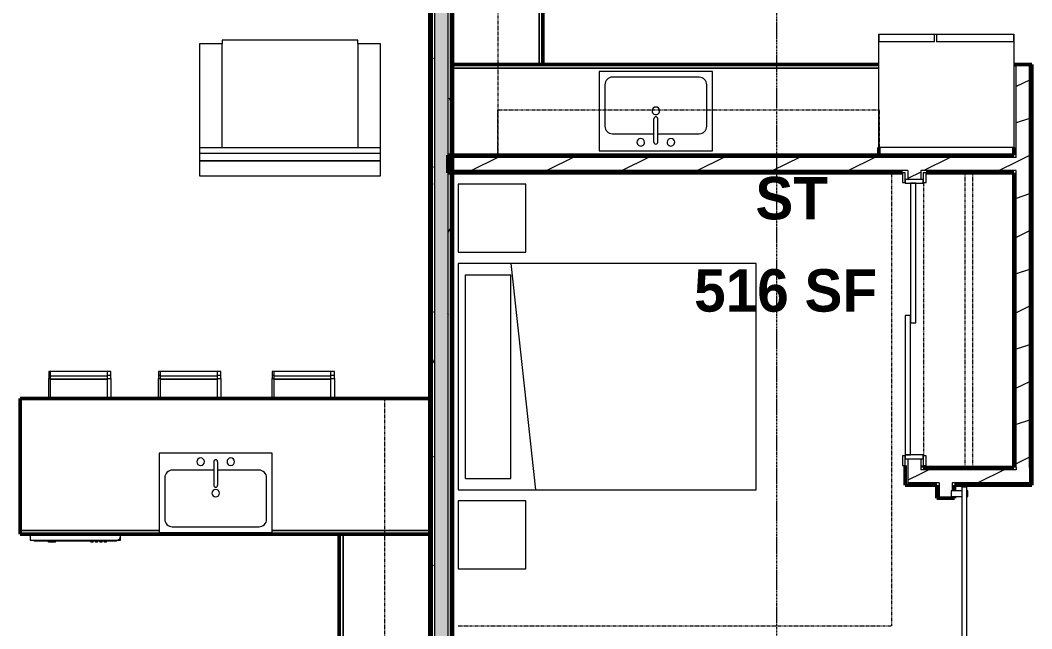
# Model space of a CAD drawing. Extents: x -4294 to -464, y 9706 to 12475.
# Drawn here: x -3027.9 to -2759.7, y 10524 to 10685.3 of the extents above; entities that cross this region are included whole.
import ezdxf

# ---------------------------------------------------------------- set-up
doc = ezdxf.new("R2010")
doc.units = 0
doc.linetypes.add('Dash', pattern=[0.25, 0.125, -0.125])
doc.linetypes.add('Grid Line 1_2_', pattern=[0.875, 0.5, -0.125, 0.125, -0.125])
for name, color, linetype, lineweight in [('0-1', 7, 'Continuous', 5), ('0-2', 50, 'Continuous', 13), ('A-AREA-IDEN', 2, 'Continuous', 9), ('A-DOOR-1', 7, 'Continuous', 9), ('A-DOOR-2', 90, 'Continuous', 20), ('A-DOOR-3', 50, 'Continuous', 13), ('A-DOOR-4', 250, 'Continuous', 50), ('A-DOOR-FRAM-1', 90, 'Continuous', 20), ('A-WALL', 113, 'Continuous', 13), ('A-WALL-2', 250, 'Continuous', 50), ('A-WALL-3', 50, 'Continuous', 13), ('A-WALL-PATT-1', 7, 'Continuous', 9), ('A-WALL-PATT-2', 8, 'Continuous', 9), ('A-WALL-PATT-5', 111, 'Continuous', 9), ('I-FURN', 30, 'Continuous', 9), ('I-FURN-1', 7, 'Continuous', 9), ('I-FURN-HDLN-1', 7, 'Dash', 9), ('I-WALL-1', 2, 'Continuous', 50), ('P-SANR-FIXT-1', 7, 'Continuous', 9), ('Q-CASE-1', 250, 'Continuous', 50), ('Q-CASE-2', 7, 'Continuous', 9), ('Q-CASE-HDLN-1', 7, 'Dash', 9), ('Q-SPCQ-1', 7, 'Continuous', 9), ('S-GRID-1', 1, 'Grid Line 1_2_', 9)]:
    doc.layers.add(name, color=color, linetype=linetype, lineweight=lineweight)
doc.styles.add('Century Gothic_B', font='Gothicb.ttf', dxfattribs={"height": 11.25})
pattern_1 = [(0, (0, 0), (38.4, 9.6), [1.584, -27.216, 1.584, -27.216, -153.6]), (0, (0, 0), (38.4, 9.6), [-57.6, 1.584, -56.016, 1.584, -27.216, -67.2]), (0, (0, 0), (38.4, 9.6), [-144, 1.584, -17.616, 1.584, -46.416]), (120, (14.4, 4.8), (-27.513844, 28.4553755), [1.584, -27.216, 1.584, -27.216, -153.6]), (120, (14.4, 4.8), (-27.513844, 28.4553755), [-57.6, 1.584, -56.016, 1.584, -27.216, -67.2]), (120, (14.4, 4.8), (-27.513844, 28.4553755), [-144, 1.584, -17.616, 1.584, -46.416]), (240, (19.2, 24), (-10.886156, -38.0553755), [1.584, -27.216, 1.584, -27.216, -153.6]), (240, (19.2, 24), (-10.886156, -38.0553755), [-57.6, 1.584, -56.016, 1.584, -27.216, -67.2]), (240, (19.2, 24), (-10.886156, -38.0553755), [-144, 1.584, -17.616, 1.584, -46.416])]
pattern_2 = [(216.87, (7.997, 19.992), (59.9755286, 39.9843071), [9.996, -89.964]), (206.565, (19.992, 13.994), (-19.991807, -19.992219), [22.352, -22.352]), (198.435, (19.992, 3.998), (-39.983821, -19.991955), [12.644, -50.576])]

# ---------------------------------------------------------------- blocks, each defined once
blk = doc.blocks.new('OD_CW_Base Cabinet - OD_CW_Base Cabinet-1862371-FLOOR PLAN - 2ND FLOOR')
at = {"layer": 'Q-CASE-1'}
for p, q in [((109.34, 24), (0.74, 24)), ((0.74, 24), (0.74, -12)), ((0.74, -12), (109.34, -12))]:
    blk.add_line(p, q, dxfattribs=at)
at = {"layer": 'Q-CASE-2'}
for p, q in [((0.74, -11), (0.74, 24)), ((0.74, 24), (109.34, 24)), ((0.74, -12), (0.74, -11)), ((0.74, -11), (37.56, -11)), ((37.56, -11), (0.74, -11)), ((109.34, -12), (0.74, -12)), ((67.56, -11), (109.34, -11)), ((109.34, -11), (67.56, -11))]:
    blk.add_line(p, q, dxfattribs=at)
blk = doc.blocks.new('OD_CW_Base Cabinet - OD_CW_Base Cabinet-1445441-FLOOR PLAN - 2ND FLOOR')
at = {"layer": 'Q-CASE-1'}
for p, q in [((0.74, -24), (0.74, 0)), ((0.74, 0), (15.27, 0)), ((39.27, 0), (70.36, 0)), ((70.36, 0), (70.36, -24))]:
    blk.add_line(p, q, dxfattribs=at)
at = {"layer": 'Q-CASE-2'}
for p, q in [((0.74, -1), (0.74, 0)), ((0.74, 0), (15.27, 0)), ((15.27, -1), (0.74, -1)), ((0.74, -24), (0.74, -1)), ((0.74, -1), (15.27, -1)), ((39.27, 0), (70.36, 0)), ((70.36, -1), (39.27, -1)), ((39.27, -1), (70.36, -1)), ((70.36, 0), (70.36, -1)), ((70.36, -1), (70.36, -24))]:
    blk.add_line(p, q, dxfattribs=at)
blk = doc.blocks.new('Sink Kitchen-Single - 30_ x 21_-366345-FLOOR PLAN - 2ND FLOOR')
at = {"layer": 'P-SANR-FIXT-1'}
for p, q in [((15.62, 10.59), (-14.38, 10.59)), ((-14.38, 10.59), (-14.38, -10.41)), ((0.12, 8.34), (0.12, 2.09)), ((1.12, 8.34), (1.12, 2.09)), ((15.62, -10.41), (15.62, 10.59)), ((0.12, 6.09), (-10.88, 6.09)), ((12.12, 6.09), (1.12, 6.09)), ((-12.88, 4.09), (-12.88, -6.91)), ((14.12, -6.91), (14.12, 4.09)), ((-14.38, -10.41), (15.62, -10.41)), ((-10.88, -8.91), (12.12, -8.91))]:
    blk.add_line(p, q, dxfattribs=at)
for centre, radius, start, end in [((-3.38, 8.34), 1, 360, 180), ((-3.38, 8.34), 1, 180, 0), ((0.62, 8.34), 0.5, 360, 180), ((4.62, 8.34), 1, 360, 180), ((4.62, 8.34), 1, 180, 360), ((-10.88, 4.09), 2, 90, 180), ((12.12, 4.09), 2, 360, 90), ((0.62, 0), 1, 360, 180), ((0.62, 2.09), 0.5, 180, 0), ((0.62, 0), 1, 180, 0), ((-10.88, -6.91), 2, 180, 270), ((12.12, -6.91), 2, 270, 0)]:
    blk.add_arc(centre, radius, start, end, dxfattribs=at)
blk = doc.blocks.new('Dishwasher_15404 - 34_ counter-V34-FLOOR PLAN - 2ND FLOOR')
at = {"layer": 'Q-SPCQ-1'}
for p, q in [((25.8, 24), (25.25, 24)), ((26.68, 24), (25.8, 24)), ((26.87, 22.93), (26.87, 23.8)), ((26.87, 0.2), (26.87, 22.93)), ((26.87, 22.91), (27.12, 22.91)), ((27.12, 22.91), (27.12, 1.09)), ((27.37, 20.28), (27.12, 20.28)), ((27.12, 19.69), (27.37, 19.69)), ((27.37, 19.1), (27.12, 19.1)), ((27.37, 20.28), (27.37, 19.69)), ((27.37, 19.1), (27.37, 18.51)), ((27.12, 18.51), (27.37, 18.51)), ((27.37, 17.92), (27.12, 17.92)), ((27.12, 17.33), (27.37, 17.33)), ((27.37, 16.74), (27.12, 16.74)), ((27.12, 16.15), (27.37, 16.15)), ((27.37, 17.92), (27.37, 17.33)), ((27.37, 16.74), (27.37, 16.15)), ((27.37, 6.79), (27.12, 6.79)), ((27.37, 6.76), (27.37, 5.81)), ((27.37, 5.81), (27.37, 4.86)), ((27.12, 4.82), (27.37, 4.82)), ((26.87, 1.09), (27.12, 1.09)), ((25.25, 0), (26.68, 0))]:
    blk.add_line(p, q, dxfattribs=at)
for centre, radius, start, end in [((25.8, 22.93), 1.07, 360, 90), ((26.68, 23.8), 0.197, 0, 90), ((26.68, 0.2), 0.197, 270, 360), ((26.68, 0.2), 0.197, 270, 360)]:
    blk.add_arc(centre, radius, start, end, dxfattribs=at)
blk = doc.blocks.new('OD_CW_Upper Cabinet - OD_CW_Upper Cabinet-1916694-FLOOR PLAN - 2ND FLOOR')
at = {"layer": 'Q-CASE-HDLN-1'}
for p, q in [((118.36, 24), (0.74, 24)), ((0.74, 24), (0.74, 12)), ((118.36, 12), (118.36, 24)), ((0.74, 12), (118.36, 12))]:
    blk.add_line(p, q, dxfattribs=at)
blk = doc.blocks.new('Bar_Stool_6722_1_ - Bar_Stool_6722_1_-V35-FLOOR PLAN - 2ND FLOOR')
at = {"layer": 'I-FURN-1'}
for p, q in [((0, 1.78), (0, 7.07)), ((1, 2.03), (1, 7.07)), ((16, 7.07), (16, 2.03)), ((16.5, 7.07), (16.5, 1.78)), ((1, 1.78), (0, 1.78)), ((0, 1.78), (0, 0.98)), ((1, 0.98), (0, 0.98)), ((0, 0.98), (0, 0)), ((1, 1.91), (1, 2.03)), ((16, 2.03), (1, 2.03)), ((1, 1.24), (1, 1.91)), ((16, 1.91), (1, 1.91)), ((1, 0), (1, 1.24)), ((1, 1.24), (16, 1.24)), ((16, 2.03), (16, 1.91)), ((16, 1.91), (16, 1.24)), ((16.5, 1.78), (16, 1.78)), ((16, 1.24), (16, 0)), ((16.5, 0.98), (16, 0.98)), ((16.5, 0.98), (16.5, 1.78)), ((16.5, 0), (16.5, 0.98)), ((0, 0), (1, 0)), ((1, 0), (16, 0)), ((16, 0), (16.5, 0))]:
    blk.add_line(p, q, dxfattribs=at)
blk = doc.blocks.new('Couch-Both_Arms-Generic - 2-1352635-FLOOR PLAN - 2ND FLOOR')
at = {"layer": 'I-FURN'}
for p, q in [((-24, 13.5), (24, 13.5)), ((24, 13.5), (-24, 13.5)), ((-24, 13.5), (-24, 10)), ((24, 10), (24, 13.5)), ((-24, 11.5), (24, 11.5)), ((-24, 10), (-24, -17.5)), ((-24, 10), (24, 10)), ((-18, -17.5), (-18, 10)), ((18, 10), (18, -17.5)), ((24, -17.5), (24, 10)), ((-24, -17.5), (-18, -17.5)), ((-18, -17.5), (-18, -18.5)), ((-18, -18.5), (18, -18.5)), ((18, -18.5), (18, -17.5)), ((18, -17.5), (24, -17.5))]:
    blk.add_line(p, q, dxfattribs=at)
at = {"layer": 'I-FURN-1'}
for p, q in [((24, 17.5), (-24, 17.5)), ((-24, 17.5), (-24, 13.5)), ((24, 13.5), (24, 17.5))]:
    blk.add_line(p, q, dxfattribs=at)
blk = doc.blocks.new('FOLDING_SLIDING CLOSET - 72_ x 80_-1372823-FLOOR PLAN - 2ND FLOOR')
at = {"layer": 'A-DOOR-1'}
for p, q in [((-36.25, 3), (-38.75, 3)), ((-38.75, 3), (-38.75, 2.25)), ((-36.25, 2.25), (-36.25, 3)), ((38.75, 3), (36.25, 3)), ((36.25, 3), (36.25, 2.25)), ((38.75, 2.25), (38.75, 3)), ((-38.75, 2.25), (-36.25, 2.25)), ((36.25, 2.25), (38.75, 2.25)), ((-36.25, -2.5), (-38.75, -2.5)), ((-38.75, -2.5), (-38.75, -3.25)), ((-36.25, -3.25), (-36.25, -2.5)), ((38.75, -2.5), (36.25, -2.5)), ((36.25, -2.5), (36.25, -3.25)), ((38.75, -3.25), (38.75, -2.5)), ((-38.75, -3.25), (-36.25, -3.25)), ((36.25, -3.25), (38.75, -3.25))]:
    blk.add_line(p, q, dxfattribs=at)
at = {"layer": 'A-DOOR-2'}
for p, q in [((1, 2.25), (-36, 2.25)), ((-36, 2.25), (-36, 0.87)), ((-36, 0.87), (1, 0.87)), ((36, 0.87), (-1, 0.87)), ((-1, 0.87), (-1, -0.5)), ((1, 0.87), (1, 2.25)), ((36, -0.5), (36, 0.87)), ((-1, -0.5), (36, -0.5))]:
    blk.add_line(p, q, dxfattribs=at)
at = {"layer": 'A-DOOR-FRAM-1'}
for p, q in [((-36, 2.25), (-37, 2.25)), ((-37, 2.25), (-37, -2.5)), ((-36, -2.5), (-36, 2.25)), ((36, 2.25), (36, -2.5)), ((37, 2.25), (36, 2.25)), ((37, -2.5), (37, 2.25)), ((-37, -2.5), (-36, -2.5)), ((36, -2.5), (37, -2.5))]:
    blk.add_line(p, q, dxfattribs=at)
blk = doc.blocks.new('Refrigerator_-_Side-by-Side_6047 - 36_ X 30_-1372843-FLOOR PLAN - 2ND FLOOR')
at = {"layer": 'Q-SPCQ-1'}
for p, q in [((-17.88, 15.58), (17.87, 15.58)), ((-17.88, -14.42), (-17.88, 15.58)), ((-17.88, 15.58), (-3.13, 15.58)), ((-17.88, 15.58), (-17.88, 13.58)), ((-3.13, 13.58), (-17.88, 13.58)), ((-3.13, 13.58), (-3.13, 15.58)), ((-2.63, 15.58), (17.87, 15.58)), ((-2.63, 15.58), (-2.63, 13.58)), ((17.87, 13.58), (-2.63, 13.58)), ((17.87, 15.58), (17.87, -14.42)), ((17.87, 13.58), (17.87, 15.58)), ((17.87, -14.42), (-17.88, -14.42))]:
    blk.add_line(p, q, dxfattribs=at)
blk = doc.blocks.new('OD_CW_Base Cabinet - OD_CW_Base Cabinet-1965007-FLOOR PLAN - 2ND FLOOR')
at = {"layer": 'Q-CASE-1'}
for p, q in [((0.74, 24), (0.74, 22)), ((0.74, 0), (113.84, 0))]:
    blk.add_line(p, q, dxfattribs=at)
at = {"layer": 'Q-CASE-2'}
for p, q in [((0.74, 22), (0.74, 24)), ((0.74, 1), (113.84, 1)), ((113.84, 1), (0.74, 1)), ((113.84, 0), (0.74, 0))]:
    blk.add_line(p, q, dxfattribs=at)
blk = doc.blocks.new('OD_CW_Base Cabinet - OD_CW_Base Cabinet-1965008-FLOOR PLAN - 2ND FLOOR')
at = {"layer": 'Q-CASE-1'}
for p, q in [((0.74, 24), (0.74, 0)), ((0.74, 0), (133.01, 0))]:
    blk.add_line(p, q, dxfattribs=at)
at = {"layer": 'Q-CASE-2'}
for p, q in [((0.74, 1), (0.74, 24)), ((0.74, 0), (0.74, 1)), ((0.74, 1), (46.97, 1)), ((46.97, 1), (0.74, 1)), ((133.01, 0), (0.74, 0)), ((70.97, 1), (133.01, 1)), ((133.01, 1), (70.97, 1))]:
    blk.add_line(p, q, dxfattribs=at)
blk = doc.blocks.new('OD_CW_Upper Cabinet - OD_CW_Upper Cabinet-1965009-FLOOR PLAN - 2ND FLOOR')
at = {"layer": 'Q-CASE-HDLN-1'}
for p, q in [((0.74, -24), (0.74, -12)), ((0.74, -12), (157.01, -12)), ((157.01, -12), (157.01, -24)), ((157.01, -24), (0.74, -24))]:
    blk.add_line(p, q, dxfattribs=at)
blk = doc.blocks.new('Interior_barn_door_18732 - Interior_barn_door_18732-1655839-FLOOR PLAN - 2ND FLOOR')
at = {"layer": 'A-DOOR-1'}
for p, q in [((-23.69, -6), (-23.69, -6.07)), ((-23.44, -6.07), (-23.69, -6.07)), ((-23.69, -6.07), (-23.62, -6.07)), ((-23.63, -6.32), (-23.63, -6.57)), ((-23.59, -6.32), (-23.59, -6.57)), ((-23.56, -6.32), (-22.49, -6.32)), ((-22.49, -6.57), (-23.56, -6.57)), ((-22.69, -6.07), (-23.44, -6.07)), ((-23.32, -6.07), (-23.32, -6.32)), ((-23.32, -6.07), (-23.32, -6.32)), ((-22.82, -6.32), (-22.82, -6.07)), ((-22.82, -6.32), (-22.82, -6.07)), ((-22.44, -6.07), (-22.69, -6.07)), ((-22.51, -6.07), (-22.44, -6.07)), ((-22.49, -6.32), (-22.49, -6.57)), ((-22.44, -6.07), (-22.44, -6)), ((-20.62, -6.57), (-20.62, -6.32))]:
    blk.add_line(p, q, dxfattribs=at)
for points in [[(-23.63, -6.32), (-23.62, -6.32), (-23.6, -6.32), (-23.58, -6.32)], [(-23.58, -6.57), (-23.6, -6.57), (-23.62, -6.57), (-23.63, -6.57)]]:
    blk.add_open_spline(points, degree=3, dxfattribs=at)
for points, knots in [([(-22.49, -6.32), (-22.05, -6.32), (-21.63, -6.32), (-21.29, -6.32), (-20.97, -6.32), (-20.65, -6.32), (-20.61, -6.32), (-20.63, -6.32), (-20.63, -6.32)], [-0.722227, -0.722227, -0.722227, -0.722227, -0.6854273, -0.6485379, -0.6054888, -0.5563887, -0.4969616, -0.4885654, -0.4885654, -0.4885654, -0.4885654]), ([(-20.63, -6.57), (-20.63, -6.57), (-20.61, -6.57), (-20.65, -6.57), (-20.97, -6.57), (-21.29, -6.57), (-21.63, -6.57), (-22.05, -6.57), (-22.49, -6.57)], [0.4885654, 0.4885654, 0.4885654, 0.4885654, 0.4969616, 0.5563887, 0.6054888, 0.6485379, 0.6854273, 0.722227, 0.722227, 0.722227, 0.722227])]:
    blk.add_open_spline(points, degree=3, knots=knots, dxfattribs=at)
at = {"layer": 'A-DOOR-3'}
for p, q in [((-57.5, -1.47), (-59, -1.47)), ((-59, -1.47), (-59, -4.32)), ((-57.5, -4.32), (-57.5, -1.47)), ((20, -1.47), (18.5, -1.47)), ((18.5, -1.47), (18.5, -4.32)), ((20, -4.32), (20, -1.47)), ((-53.24, -4.32), (-60, -4.32)), ((-60, -4.95), (-60, -4.32)), ((-60, -5.57), (-60, -4.95)), ((-53.29, -4.23), (-52.82, -4.98)), ((-53.29, -4.23), (-52.79, -4.23)), ((-52.82, -4.92), (-53.29, -5.67)), ((-52.79, -4.23), (-52.29, -4.23)), ((-52.76, -4.98), (-52.29, -4.23)), ((-52.29, -5.67), (-52.76, -4.92)), ((-23.44, -4.32), (-52.35, -4.32)), ((-50.9, -4.07), (-24.9, -4.07)), ((-23.5, -4.23), (-23.03, -4.98)), ((-23.5, -4.23), (-23, -4.23)), ((-23.03, -4.92), (-23.5, -5.67)), ((-23, -4.23), (-22.5, -4.23)), ((-22.97, -4.98), (-22.5, -4.23)), ((-22.5, -5.67), (-22.97, -4.92)), ((21, -4.32), (-22.56, -4.32)), ((21, -4.32), (21, -4.95)), ((21, -4.95), (21, -5.57)), ((-60, -5.57), (-53.23, -5.57)), ((-59, -5.57), (-59, -5.85)), ((-59, -5.85), (-57.5, -5.85)), ((-57.5, -5.85), (-57.5, -5.57)), ((-53.56, -5.67), (-53.56, -6)), ((-52.06, -5.67), (-53.56, -5.67)), ((-52.06, -6), (-53.56, -6)), ((-52.35, -5.57), (-23.44, -5.57)), ((-52.06, -6), (-52.06, -5.67)), ((-24.9, -5.82), (-50.9, -5.82)), ((-23.73, -6), (-23.73, -5.67)), ((-22.23, -5.67), (-23.73, -5.67)), ((-22.23, -6), (-23.73, -6)), ((-22.56, -5.57), (21, -5.57)), ((-22.23, -5.67), (-22.23, -6)), ((18.5, -5.57), (18.5, -5.85)), ((18.5, -5.85), (20, -5.85)), ((20, -5.85), (20, -5.57))]:
    blk.add_line(p, q, dxfattribs=at)
at = {"layer": 'A-DOOR-4'}
for p, q in [((-50.9, -4.07), (-55.9, -4.07)), ((-55.9, -4.07), (-55.9, -4.32)), ((-50.9, -4.33), (-50.9, -4.07)), ((-19.9, -4.07), (-24.9, -4.07)), ((-24.9, -4.07), (-24.9, -4.33)), ((-19.9, -4.34), (-19.9, -4.07)), ((-55.9, -5.57), (-55.9, -5.82)), ((-55.9, -5.82), (-53.56, -5.82)), ((-52.06, -5.82), (-50.9, -5.82)), ((-50.9, -5.82), (-50.9, -5.57)), ((-24.9, -5.57), (-24.9, -5.82)), ((-24.9, -5.82), (-23.73, -5.82)), ((-22.23, -5.82), (-19.9, -5.82)), ((-19.9, -5.82), (-19.9, -5.55))]:
    blk.add_line(p, q, dxfattribs=at)
blk = doc.blocks.new('OD_CW_Upper Cabinet - OD_CW_Upper Cabinet-1965010-FLOOR PLAN - 2ND FLOOR')
at = {"layer": 'Q-CASE-HDLN-1'}
for p, q in [((0.74, -24), (0.74, -12)), ((0.74, -12), (101.84, -12)), ((101.84, -12), (101.84, -24)), ((101.84, -24), (0.74, -24))]:
    blk.add_line(p, q, dxfattribs=at)
blk = doc.blocks.new('OD_CW_Closet - OD_CW_Closet-1690852-FLOOR PLAN - 2ND FLOOR')
at = {"layer": 'Q-CASE-HDLN-1'}
for p, q in [((78.78, 24), (0.74, 24)), ((0.74, 24), (0.74, 0.73)), ((78.78, 0), (78.78, 24)), ((0.74, 13), (78.78, 13)), ((0.74, 11), (78.78, 11)), ((3.24, 0), (75.74, 0)), ((78.24, 0), (78.78, 0))]:
    blk.add_line(p, q, dxfattribs=at)
blk = doc.blocks.new('Bed-Standard - Queen 60_ x 79_-V54-FLOOR PLAN - 2ND FLOOR')
at = {"layer": 'I-FURN-1'}
for p, q in [((40.69, 37.7), (-19.31, 37.7)), ((-19.31, 37.7), (-19.31, -41.3)), ((40.69, -41.3), (40.69, 37.7)), ((-16.31, 35.7), (-16.31, 23.7)), ((-16.31, 35.7), (37.69, 35.7)), ((37.69, 35.7), (37.69, 23.7)), ((40.69, 23.7), (-19.31, 17.13)), ((-16.31, 23.7), (37.69, 23.7)), ((-19.31, -41.3), (40.69, -41.3))]:
    blk.add_line(p, q, dxfattribs=at)
at = {"layer": 'I-FURN-HDLN-1'}
for p, q in [((-55.31, 37.7), (-55.31, -77.3)), ((-55.31, -77.3), (64.69, -77.3))]:
    blk.add_line(p, q, dxfattribs=at)
blk = doc.blocks.new('Table-Night Stand - 18_ x 18_ x 24_-1352623-FLOOR PLAN - 2ND FLOOR')
at = {"layer": 'I-FURN-1'}
for p, q in [((18.15, 18), (0.15, 18)), ((0.15, 18), (0.15, 0)), ((18.15, 0), (18.15, 18)), ((0.15, 0), (18.15, 0))]:
    blk.add_line(p, q, dxfattribs=at)
blk = doc.blocks.new('CTR - 1st Phase - Unit Layouts_rvt-1-FLOOR PLAN - 2ND FLOOR')
at = {"layer": 'A-WALL-PATT-1'}
h = blk.add_hatch(dxfattribs=at)
h.set_pattern_fill('FP_1', color=256, style=0, pattern_type=2)
h.set_pattern_definition(pattern_1)
h.paths.add_polyline_path([(-2763.85, 10566.76), (-2763.85, 10645.43), (-2764.47, 10645.43), (-2764.47, 10566.76)], flags=0)
h.paths.add_polyline_path([(-2764.47, 10648.93), (-2763.85, 10648.93), (-2763.85, 10673.55), (-2764.47, 10673.55), (-2764.47, 10649.55)], flags=0)
h = blk.add_hatch(dxfattribs=at)
h.set_pattern_fill('FP_1', color=256, style=0, pattern_type=2)
h.set_pattern_definition(pattern_1)
h.paths.add_polyline_path([(-2832.85, 10648.93), (-2764.47, 10648.93), (-2764.47, 10649.55), (-2913.32, 10649.55), (-2913.32, 10648.93), (-2890.32, 10648.93)], flags=0)
h = blk.add_hatch(dxfattribs=at)
h.set_pattern_fill('FP_1', color=256, style=0, pattern_type=2)
h.set_pattern_definition(pattern_1)
h.paths.add_polyline_path([(-2780.8, 10475.14), (-2780.17, 10475.14), (-2780.17, 10481.58), (-2780.8, 10481.58), (-2780.8, 10475.14)], flags=0)
h.paths.add_polyline_path([(-2780.17, 10483.08), (-2780.17, 10522.58), (-2780.8, 10522.58), (-2780.8, 10483.08), (-2780.69, 10483.08)], flags=0)
h.paths.add_polyline_path([(-2780.8, 10558.58), (-2780.17, 10558.58), (-2780.17, 10559.08), (-2780.8, 10559.08)], flags=0)
h.paths.add_polyline_path([(-2780.43, 10560.58), (-2780.17, 10560.58), (-2780.17, 10562.01), (-2780.8, 10562.01), (-2780.8, 10560.58)], flags=0)
at = {"layer": 'A-WALL-PATT-2'}
h = blk.add_hatch(dxfattribs=at)
h.set_pattern_fill('FP_2', color=256, style=0, pattern_type=2)
h.set_pattern_definition(pattern_2)
h.paths.add_polyline_path([(-2760.65, 10566.13), (-2760.35, 10566.13), (-2760.35, 10673.55), (-2763.85, 10673.55), (-2763.84, 10566.13)], flags=0)
h = blk.add_hatch(dxfattribs=at)
h.set_pattern_fill('FP_2', color=256, style=0, pattern_type=2)
h.set_pattern_definition(pattern_2)
h.paths.add_polyline_path([(-2898.48, 10645.43), (-2763.85, 10645.43), (-2763.85, 10648.93), (-2914.57, 10648.93), (-2914.57, 10645.43), (-2911.85, 10645.43)], flags=0)
h = blk.add_hatch(dxfattribs=at)
h.set_pattern_fill('FP_2', color=256, style=0, pattern_type=2)
h.set_pattern_definition(pattern_2)
h.paths.add_polyline_path([(-2789.12, 10562.63), (-2789.12, 10569.05), (-2792.62, 10569.05), (-2792.62, 10562.63), (-2790.5, 10562.63)], flags=0)
h.paths.add_polyline_path([(-2792.62, 10643.05), (-2789.12, 10643.05), (-2789.12, 10645.43), (-2792.62, 10645.43), (-2792.62, 10644.8)], flags=0)
h = blk.add_hatch(dxfattribs=at)
h.set_pattern_fill('FP_2', color=256, style=0, pattern_type=2)
h.set_pattern_definition(pattern_2)
h.paths.add_polyline_path([(-2760.65, 10562.63), (-2760.35, 10562.63), (-2760.35, 10566.13), (-2789.12, 10566.11), (-2789.12, 10562.63), (-2763.85, 10562.63)], flags=0)
h = blk.add_hatch(dxfattribs=at)
h.set_pattern_fill('FP_2', color=256, style=0, pattern_type=2)
h.set_pattern_definition(pattern_2)
h.paths.add_polyline_path([(-2781.08, 10475.13), (-2780.8, 10475.13), (-2780.8, 10481.58), (-2781.08, 10481.58), (-2781.08, 10483.08), (-2780.8, 10483.08), (-2780.8, 10522.58), (-2784.3, 10522.55), (-2784.3, 10475.13)], flags=0)
h.paths.add_polyline_path([(-2784.3, 10558.58), (-2780.8, 10558.58), (-2780.8, 10559.08), (-2781.08, 10559.08), (-2781.08, 10560.58), (-2780.8, 10560.58), (-2780.8, 10562.63), (-2784.3, 10562.63), (-2784.3, 10562.01)], flags=0)
at = {"layer": 'A-WALL-2'}
for p, q in [((-2759.72, 10673.55), (-2764.47, 10673.55)), ((-2759.72, 10566.76), (-2759.72, 10673.55)), ((-2764.47, 10651.55), (-2764.47, 10649.55)), ((-2764.47, 10649.55), (-2914.57, 10649.55)), ((-2914.57, 10649.55), (-2914.57, 10644.8)), ((-2914.57, 10644.8), (-2794, 10644.8)), ((-2787.75, 10644.8), (-2764.47, 10644.8)), ((-2764.47, 10644.8), (-2764.47, 10566.76)), ((-2793.25, 10567.3), (-2793.25, 10562.01)), ((-2788.5, 10566.76), (-2788.5, 10567.3)), ((-2764.47, 10566.76), (-2788.5, 10566.76)), ((-2759.72, 10562.63), (-2759.72, 10566.76)), ((-2793.25, 10562.01), (-2792.62, 10562.01)), ((-2792.62, 10562.01), (-2788.5, 10562.01)), ((-2788.5, 10562.01), (-2784.92, 10562.01)), ((-2784.92, 10562.01), (-2784.92, 10558.58)), ((-2780.17, 10560.58), (-2780.17, 10562.01)), ((-2780.17, 10562.01), (-2759.72, 10562.01)), ((-2759.72, 10562.01), (-2759.72, 10562.63)), ((-2780.17, 10558.58), (-2780.17, 10559.08)), ((-2784.92, 10558.58), (-2780.17, 10558.58))]:
    blk.add_line(p, q, dxfattribs=at)
at = {"layer": 'A-WALL-3'}
for p, q in [((-2763.85, 10648.93), (-2763.85, 10673.55)), ((-2760.35, 10566.76), (-2760.35, 10673.55)), ((-2764.47, 10648.93), (-2914.57, 10648.93)), ((-2763.85, 10648.93), (-2764.47, 10648.93)), ((-2792.62, 10645.43), (-2914.57, 10645.43)), ((-2792.62, 10645.43), (-2792.62, 10644.8)), ((-2789.12, 10645.43), (-2789.12, 10644.8)), ((-2764.47, 10645.43), (-2789.12, 10645.43)), ((-2763.85, 10645.43), (-2764.47, 10645.43)), ((-2763.85, 10566.76), (-2763.85, 10645.43)), ((-2792.62, 10644.8), (-2792.62, 10643.05)), ((-2789.12, 10644.8), (-2789.12, 10643.05)), ((-2792.62, 10569.05), (-2792.62, 10562.63)), ((-2789.12, 10569.05), (-2789.12, 10566.13)), ((-2788.5, 10566.13), (-2789.12, 10566.13)), ((-2763.85, 10566.13), (-2788.5, 10566.13)), ((-2763.85, 10566.76), (-2763.85, 10566.13)), ((-2760.35, 10566.76), (-2760.35, 10566.13)), ((-2760.35, 10566.13), (-2760.35, 10562.63)), ((-2789.12, 10562.63), (-2792.62, 10562.63)), ((-2788.5, 10562.63), (-2789.12, 10562.63)), ((-2784.3, 10562.63), (-2788.5, 10562.63)), ((-2784.3, 10562.63), (-2784.3, 10562.01)), ((-2784.3, 10562.01), (-2784.3, 10558.58)), ((-2780.8, 10562.63), (-2780.8, 10562.01)), ((-2760.35, 10562.63), (-2780.8, 10562.63)), ((-2780.8, 10562.01), (-2780.8, 10560.58)), ((-2780.8, 10559.08), (-2780.8, 10558.58))]:
    blk.add_line(p, q, dxfattribs=at)
at = {"layer": '0-2'}
for name, p, rotation in [('OD_CW_Base Cabinet - OD_CW_Base Cabinet-1965008-FLOOR PLAN - 2ND FLOOR', (-2889.32, 10672.81), 89.99999999996975), ('OD_CW_Upper Cabinet - OD_CW_Upper Cabinet-1965009-FLOOR PLAN - 2ND FLOOR', (-2889.32, 10806.56), 269.9999999999746), ('Couch-Both_Arms-Generic - 2-1352635-FLOOR PLAN - 2ND FLOOR', (-2956.4, 10661.49), 180), ('OD_CW_Base Cabinet - OD_CW_Base Cabinet-1965007-FLOOR PLAN - 2ND FLOOR', (-2799.49, 10673.55), 180), ('Sink Kitchen-Single - 30_ x 21_-366345-FLOOR PLAN - 2ND FLOOR', (-2858.78, 10661.27), 180), ('Bed-Standard - Queen 60_ x 79_-V54-FLOOR PLAN - 2ND FLOOR', (-2874.14, 10580.11), 89.99999999995094), ('FOLDING_SLIDING CLOSET - 72_ x 80_-1372823-FLOOR PLAN - 2ND FLOOR', (-2791, 10606.05), 89.99999999995859), ('OD_CW_Closet - OD_CW_Closet-1690852-FLOOR PLAN - 2ND FLOOR', (-2788.47, 10645.54), 269.9999999999516), ('Table-Night Stand - 18_ x 18_ x 24_-1352623-FLOOR PLAN - 2ND FLOOR', (-2893.85, 10623.66), 89.9999999999465), ('Bar_Stool_6722_1_ - Bar_Stool_6722_1_-V35-FLOOR PLAN - 2ND FLOOR', (-3003.88, 10592.14), 180), ('Bar_Stool_6722_1_ - Bar_Stool_6722_1_-V35-FLOOR PLAN - 2ND FLOOR', (-2974.75, 10592.14), 180), ('Bar_Stool_6722_1_ - Bar_Stool_6722_1_-V35-FLOOR PLAN - 2ND FLOOR', (-2944.63, 10592.14), 180), ('OD_CW_Upper Cabinet - OD_CW_Upper Cabinet-1916694-FLOOR PLAN - 2ND FLOOR', (-2943.32, 10585.8), 269.9999999999745), ('Interior_barn_door_18732 - Interior_barn_door_18732-1655839-FLOOR PLAN - 2ND FLOOR', (-2782.55, 10540.58), 89.99999999996984), ('Table-Night Stand - 18_ x 18_ x 24_-1352623-FLOOR PLAN - 2ND FLOOR', (-2893.85, 10539.72), 89.99999999995094), ('Dishwasher_15404 - 34_ counter-V34-FLOOR PLAN - 2ND FLOOR', (-3025.32, 10574.31), 269.9999999999779), ('OD_CW_Base Cabinet - OD_CW_Base Cabinet-1445441-FLOOR PLAN - 2ND FLOOR', (-2943.32, 10478.7), 89.9999999999732)]:
    blk.add_blockref(name, p, dxfattribs=dict(at, rotation=rotation))
for name, p in [('Refrigerator_-_Side-by-Side_6047 - 36_ X 30_-1372843-FLOOR PLAN - 2ND FLOOR', (-2782.35, 10665.97)), ('OD_CW_Upper Cabinet - OD_CW_Upper Cabinet-1965010-FLOOR PLAN - 2ND FLOOR', (-2902.06, 10673.55)), ('OD_CW_Base Cabinet - OD_CW_Base Cabinet-1862371-FLOOR PLAN - 2ND FLOOR', (-3028.66, 10561.06)), ('Sink Kitchen-Single - 30_ x 21_-366345-FLOOR PLAN - 2ND FLOOR', (-2976.72, 10559.93))]:
    blk.add_blockref(name, p, dxfattribs=at)
blk = doc.blocks.new('CTR - 1st Phase - Shell_rvt-1-FLOOR PLAN - 2ND FLOOR')
at = {"layer": 'S-GRID-1'}
blk.add_line((-2827.32, 9836.18), (-2827.32, 12413.74), dxfattribs=at)

msp = doc.modelspace()

# ---------------------------------------------------------------- hatches: boundary and pattern name
at = {"layer": 'A-WALL-PATT-5'}
h = msp.add_hatch(dxfattribs=at)
h.set_pattern_fill('FP_41', color=256, style=0, pattern_type=2)
h.set_pattern_definition([(161.57, (0.6, 0.6), (-4.80033747, -0.00041462), [0, -34.152, 3.792, 0]), (18.43, (-0.6, 0.6), (-4.80033747, 0.00041462), [0, -34.152, 3.792, 0]), (108.43, (0.6, 0.6), (2.39913218, -12.00105099), [11.382, -26.562]), (71.57, (-0.6, 0.6), (2.39913218, 12.00105099), [11.382, -26.562])])
h.paths.add_polyline_path([(-2914.5737, 10454.1894), (-2914.5737, 10843.4144), (-2918.0737, 10843.4144), (-2918.0737, 10454.1894)], flags=0)
h = msp.add_hatch(dxfattribs=at)
h.set_pattern_fill('FP_1', color=256, style=0, pattern_type=2)
h.set_pattern_definition(pattern_1)
h.paths.add_polyline_path([(-2918.6987, 10455.4394), (-2918.6987, 10843.1394), (-2919.3237, 10843.1394), (-2919.3237, 10455.4394)], flags=0)
h = msp.add_hatch(dxfattribs=at)
h.set_pattern_fill('FP_1', color=256, style=0, pattern_type=2)
h.set_pattern_definition(pattern_1)
h.paths.add_polyline_path([(-2918.6987, 10454.8144), (-2918.0737, 10454.8186), (-2918.0737, 10843.1394), (-2918.6987, 10843.1394), (-2918.6987, 10455.4394)], flags=0)
h = msp.add_hatch(dxfattribs=at)
h.set_pattern_fill('FP_1', color=256, style=0, pattern_type=2)
h.set_pattern_definition(pattern_1)
h.paths.add_polyline_path([(-2913.9487, 10454.8144), (-2913.9487, 10645.4271), (-2914.5737, 10645.4271), (-2914.5737, 10454.8144)], flags=0)
h.paths.add_polyline_path([(-2914.5737, 10648.9271), (-2913.9487, 10648.9271), (-2913.9487, 10843.1394), (-2914.5737, 10843.1394), (-2914.5737, 10702.6118)], flags=0)
h = msp.add_hatch(dxfattribs=at)
h.set_pattern_fill('FP_1', color=256, style=0, pattern_type=2)
h.set_pattern_definition(pattern_1)
h.paths.add_polyline_path([(-2913.3237, 10455.4394), (-2913.3237, 10645.4271), (-2913.9487, 10645.4271), (-2913.9487, 10455.4394)], flags=0)
h.paths.add_polyline_path([(-2913.3237, 10648.9271), (-2913.3237, 10843.1394), (-2913.9487, 10843.1394), (-2913.9487, 10648.9271)], flags=0)

# ---------------------------------------------------------------- linework, layer by layer
at = {"layer": 'A-WALL'}
for p, q in [((-2918.6987, 10843.4144), (-2918.6987, 10454.8144)), ((-2918.0737, 10843.4144), (-2918.0737, 10454.1894)), ((-2914.5737, 10843.4144), (-2914.5737, 10454.1894)), ((-2913.9487, 10843.4144), (-2913.9487, 10454.8144))]:
    msp.add_line(p, q, dxfattribs=at)
at = {"layer": 'I-WALL-1'}
for p, q in [((-2913.3237, 10455.4394), (-2913.3237, 10843.4144)), ((-2919.3237, 10715.5027), (-2919.3237, 10455.4394))]:
    msp.add_line(p, q, dxfattribs=at)

# ---------------------------------------------------------------- block references
at = {"layer": '0-1'}
for name in ['CTR - 1st Phase - Shell_rvt-1-FLOOR PLAN - 2ND FLOOR', 'CTR - 1st Phase - Unit Layouts_rvt-1-FLOOR PLAN - 2ND FLOOR']:
    msp.add_blockref(name, (0, 0), dxfattribs=at)

# ---------------------------------------------------------------- texts
at = {"layer": 'A-AREA-IDEN', "char_height": 11.25, "attachment_point": 1, "style": 'Century Gothic_B'}
for s, insert, width in [('ST', (-2832.9993, 10643.7408), 18.18), ('516 SF', (-2849.2512, 10619.2832), 57.57)]:
    msp.add_mtext(s, dxfattribs=dict(at, insert=insert, width=width))

doc.saveas('drawing.dxf')
